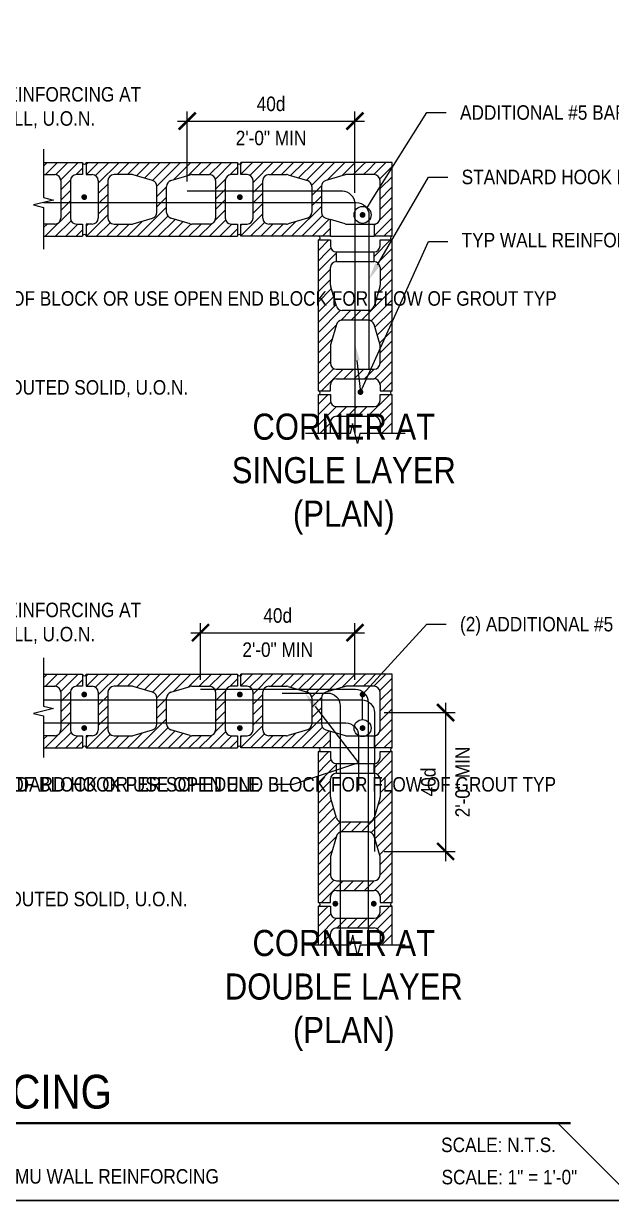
# Model space of a CAD drawing. Header units: inches. Extents: x -16404 to 14624, y -1591 to 16152.
# Drawn here: x -15379.6 to -15334.1, y 2880 to 2971.3 of the extents above; entities that cross this region are included whole.
import ezdxf
from ezdxf import colors
from ezdxf.entities.mleader import LeaderData, LeaderLine
from ezdxf.enums import TextEntityAlignment as Align
from ezdxf.math import Vec2, Vec3

# ---------------------------------------------------------------- set-up
doc = ezdxf.new("R2010")
doc.units = ezdxf.units.IN
doc.header["$LTSCALE"] = 24
doc.header["$MEASUREMENT"] = 0
doc.linetypes.add('DASHED2', pattern=[0.375, 0.25, -0.125])
doc.layers.get('0').update_dxf_attribs({"linetype": 'CONTINUOUS'})
doc.layers.get('DefPoints').update_dxf_attribs({"color": 251, "linetype": 'CONTINUOUS'})
doc.layers.add('DESIGNER COMMENTS', color=221, linetype='CONTINUOUS', plot=False)
doc.layers.add('S-ANNO-GRID-NONPLOT', color=251, linetype='CONTINUOUS', plot=False)
for name, color, linetype in [('S-ANNO-DIMS', 2, 'CONTINUOUS'), ('S-ANNO-NOTE', 4, 'CONTINUOUS'), ('S-BREAK', 2, 'CONTINUOUS'), ('S-CONC', 4, 'CONTINUOUS'), ('S-REBAR', 7, 'CONTINUOUS'), ('S-TYP DETAIL BLOCKS', 1, 'CONTINUOUS')]:
    doc.layers.add(name, color=color, linetype=linetype)
doc.styles.add('Arial', font='arial.ttf', dxfattribs={"width": 0.85})
doc.dimstyles.new('DIM-12_Se', dxfattribs={"dimscale": 12, "dimtxt": 0.09375, "dimasz": 0.109375, "dimexe": 0.0625, "dimexo": 0.0625, "dimgap": 0.0625, "dimtad": 1, "dimdec": 4, "dimzin": 11, "dimdsep": 46, "dimlunit": 4, "dimtxsty": 'Arial', "dimblk": 'ARCHTICK', "dimcen": 0.125, "dimdle": 0.0625, "dimclrd": 256, "dimclre": 256, "dimclrt": 4, "dimadec": 0, "dimazin": 0, "dimtfac": 0.75, "dimtdec": 4, "dimtmove": 0, "dimatfit": 3, "dimfxl": 1, "dimfrac": 1, "dimtolj": 1, "dimtzin": 0, "dimarcsym": 0})

# ---------------------------------------------------------------- blocks, each defined once
blk = doc.blocks.new('*U336')
at = {"const_width": 0.1875}
for points in [[(-4.5, 0, -1), (4.5, 0, 3.7320508)], [(-4.5, 0, 1), (4.5, 0, -3.7320508)]]:
    blk.add_lwpolyline(points, format="xyb", dxfattribs=at)
blk.add_lwpolyline([(4.5, 0), (82.1875, 0)], dxfattribs=at)
blk.add_circle((0, 0), 4.5)
at = {"style": 'Arial', "width": 0.85}
for tag, p in [('DWG_TITLE_1', (7.5, 6.1875)), ('DWG_TITLE_2', (7.5, 2.4375))]:
    blk.add_attdef(tag, text='', height=2.625, dxfattribs=at).set_placement(p, align=Align.MIDDLE_LEFT)
blk.add_attdef('#', text='', height=3, dxfattribs=at).set_placement((0, 0), align=Align.MIDDLE_CENTER)
blk.add_attdef('SCALE', text='', height=1.125, dxfattribs=at).set_placement((81.0625, -1.125), align=Align.TOP_RIGHT)
blk = doc.blocks.new('Se_24x36_DETAILS_GRID')
at = {"linetype": 'DASHED2', "ltscale": 0.5}
blk.add_line((7.7674, 0), (7.2674, 0.5), dxfattribs=at)
blk.add_line((0, 0), (7.7674, 0))
blk = doc.blocks.new('RBARX-S')
at = {"const_width": 0.5}
blk.add_lwpolyline([(-0.25, 0, 1), (0.25, 0, 1)], format="xyb", close=True, dxfattribs=at)
blk = doc.blocks.new('*X214')
at = {"color": 0}
for p, q in [((154.94, 139.03), (155.32, 139.41)), ((155.13, 138.16), (156.38, 139.41)), ((156.18, 138.15), (157.44, 139.41)), ((156.71, 137.62), (158.5, 139.41)), ((158.31, 138.16), (158.97, 138.82)), ((159.35, 139.19), (159.56, 139.41)), ((159.37, 138.16), (160.62, 139.41)), ((160.32, 138.05), (161.68, 139.41)), ((160.6, 137.26), (162.74, 139.41)), ((162.55, 138.16), (163.8, 139.41)), ((163.61, 138.16), (164.86, 139.41)), ((164.55, 138.03), (165.92, 139.41)), ((165.37, 137.79), (166.99, 139.41)), ((166.19, 137.55), (168.05, 139.41)), ((166.66, 136.96), (169.11, 139.41)), ((168.38, 137.62), (170.17, 139.41)), ((169.89, 138.07), (171.23, 139.41)), ((171.04, 138.16), (172.29, 139.41)), ((172.1, 138.16), (173.35, 139.41)), ((172.7, 137.7), (174.41, 139.41)), ((174.2, 138.14), (174.97, 138.91)), ((156.72, 136.57), (157.72, 137.57)), ((172.72, 136.66), (173.74, 137.68)), ((156.72, 135.51), (157.72, 136.51)), ((160.6, 136.2), (161.6, 137.2)), ((166.66, 135.9), (167.66, 136.9)), ((172.72, 135.6), (173.72, 136.6)), ((156.72, 134.45), (157.72, 135.45)), ((160.6, 135.14), (161.6, 136.14)), ((166.66, 134.84), (167.66, 135.84)), ((172.72, 134.54), (173.72, 135.54)), ((155.12, 131.78), (157.72, 134.39)), ((159.36, 131.78), (161.6, 134.02)), ((160.6, 134.08), (161.6, 135.08)), ((164.66, 131.78), (167.66, 134.78)), ((172.68, 133.44), (173.72, 134.48)), ((154.94, 132.67), (155.31, 133.03)), ((156.18, 131.78), (157.78, 133.39)), ((157.24, 131.78), (158.49, 133.03)), ((159.35, 132.83), (159.55, 133.03)), ((160.42, 131.78), (161.82, 133.18)), ((161.48, 131.78), (162.73, 133.03)), ((162.54, 131.78), (163.79, 133.03)), ((163.6, 131.78), (165.16, 133.34)), ((165.72, 131.78), (167.8, 133.86)), ((166.79, 131.78), (168.53, 133.53)), ((167.85, 131.78), (169.35, 133.28)), ((168.91, 131.78), (170.17, 133.04)), ((169.97, 131.78), (171.22, 133.03)), ((171.03, 131.78), (172.32, 133.07)), ((172.09, 131.78), (173.76, 133.45)), ((173.15, 131.78), (174.4, 133.03)), ((158.3, 131.78), (158.97, 132.45)), ((174.21, 131.78), (174.97, 132.54))]:
    blk.add_line(p, q, dxfattribs=at)
blk = doc.blocks.new('*X215')
at = {"color": 0}
for p, q in [((175.35, 138.22), (176.53, 139.41)), ((175.35, 139.28), (175.47, 139.41)), ((176.27, 138.08), (177.59, 139.41)), ((176.6, 137.35), (178.65, 139.41)), ((178.46, 138.16), (179.71, 139.41)), ((179.52, 138.16), (180.77, 139.41)), ((180.48, 138.05), (181.83, 139.41)), ((181.3, 137.81), (182.9, 139.41)), ((182.12, 137.57), (183.96, 139.41)), ((182.65, 137.04), (185.02, 139.41)), ((184.25, 137.58), (186.08, 139.41)), ((185.76, 138.03), (187.14, 139.41)), ((186.95, 138.16), (187.92, 139.13)), ((187.92, 139.13), (188.2, 139.41)), ((188.51, 138.66), (189.26, 139.41)), ((189.07, 138.16), (190.32, 139.41)), ((189.69, 137.72), (190.97, 139)), ((188.01, 138.16), (188.51, 138.66)), ((189.78, 136.75), (190.97, 137.94)), ((176.6, 136.29), (177.6, 137.29)), ((182.66, 135.99), (183.66, 136.99)), ((189.72, 136.69), (189.78, 136.75)), ((189.72, 135.63), (190.84, 136.75)), ((190.84, 136.75), (190.97, 136.88)), ((176.6, 135.23), (177.6, 136.23)), ((176.6, 134.17), (177.6, 135.17)), ((182.66, 134.93), (183.66, 135.93)), ((189.72, 134.57), (190.97, 135.82)), ((175.35, 131.86), (177.6, 134.11)), ((180.96, 132.17), (183.66, 134.87)), ((181.63, 131.78), (183.76, 133.91)), ((189.69, 133.48), (190.97, 134.76)), ((175.35, 132.92), (175.46, 133.03)), ((176.33, 131.78), (177.77, 133.22)), ((177.39, 131.78), (178.64, 133.03)), ((178.45, 131.78), (179.7, 133.03)), ((179.51, 131.78), (180.96, 133.23)), ((180.96, 133.23), (181.03, 133.3)), ((182.7, 131.78), (184.46, 133.55)), ((189.1, 131.82), (190.97, 133.7)), ((189.1, 132.88), (189.27, 133.06)), ((180.57, 131.78), (180.96, 132.17)), ((183.76, 131.78), (184.6, 132.62)), ((190.12, 131.78), (190.97, 132.63))]:
    blk.add_line(p, q, dxfattribs=at)
blk = doc.blocks.new('*X216')
at = {"color": 0}
for p, q in [((183.35, 130.31), (184.44, 131.41)), ((183.35, 131.37), (183.38, 131.41)), ((184.2, 130.1), (184.64, 130.55)), ((189.1, 129.7), (190.81, 131.41)), ((189.48, 129.02), (190.97, 130.51)), ((189.72, 131.38), (189.74, 131.41)), ((183.35, 129.25), (184.2, 130.1)), ((183.35, 128.19), (185.22, 130.07)), ((189.72, 128.2), (190.97, 129.45)), ((183.35, 127.13), (184.6, 128.38)), ((189.72, 127.14), (190.97, 128.39)), ((183.35, 126.07), (184.6, 127.32)), ((189.49, 125.85), (190.97, 127.33)), ((183.35, 125.01), (184.68, 126.34)), ((183.35, 123.95), (184.92, 125.53)), ((187.8, 123.1), (190.97, 126.27)), ((183.35, 122.89), (185.17, 124.71)), ((188.79, 123.03), (190.97, 125.21)), ((183.35, 121.83), (185.64, 124.12)), ((185.65, 123.08), (186.67, 124.1)), ((186.74, 123.1), (187.74, 124.1)), ((189.19, 122.37), (190.97, 124.15)), ((189.43, 121.55), (190.97, 123.09)), ((183.35, 120.77), (185.21, 122.63)), ((190.02, 121.07), (190.97, 122.03)), ((183.35, 119.71), (184.76, 121.12)), ((189.67, 120.73), (190.02, 121.07)), ((189.72, 119.72), (190.97, 120.97)), ((183.35, 118.65), (184.6, 119.9)), ((189.72, 118.66), (190.97, 119.91)), ((183.35, 117.59), (184.6, 118.84)), ((183.35, 116.52), (184.93, 118.11)), ((189.16, 117.03), (190.97, 118.85)), ((183.67, 115.78), (185.92, 118.03)), ((185.98, 117.03), (186.98, 118.03)), ((187.04, 117.03), (188.04, 118.03)), ((188.1, 117.03), (189.1, 118.03)), ((189.71, 116.52), (190.97, 117.79)), ((190.03, 115.78), (190.97, 116.73)), ((183.35, 114.4), (184.35, 115.41)), ((183.35, 113.34), (184.62, 114.62)), ((188.47, 113.16), (190.72, 115.41)), ((189.43, 113.06), (190.97, 114.6)), ((183.35, 112.28), (185.22, 114.16)), ((185.28, 113.16), (186.28, 114.16)), ((186.34, 113.16), (187.34, 114.16)), ((187.4, 113.16), (188.4, 114.16)), ((189.72, 112.29), (190.97, 113.54)), ((183.5, 111.38), (184.6, 112.47)), ((189.87, 111.38), (190.97, 112.48)), ((184.56, 111.38), (184.6, 111.41)), ((190.93, 111.38), (190.97, 111.42))]:
    blk.add_line(p, q, dxfattribs=at)
blk = doc.blocks.new('_ARCHTICK')
at = {"color": 0, "linetype": 'ByBlock', "const_width": 0.15}
blk.add_lwpolyline([(-0.5, -0.5), (0.5, 0.5)], dxfattribs=at)
blk = doc.blocks.new('*D2452')
at = {"layer": 'DefPoints', "color": 0, "transparency": 16777216}
for p in [(65.476, 77.738), (52.47, 72.287), (65.476, 71.418)]:
    blk.add_point(p, dxfattribs=at)
at = {"layer": 'S-ANNO-DIMS', "lineweight": -2, "transparency": 16777216}
for p, q in [((51.72, 77.738), (66.226, 77.738)), ((52.47, 73.037), (52.47, 78.488)), ((65.476, 72.168), (65.476, 78.488))]:
    blk.add_line(p, q, dxfattribs=at)
at = {"layer": 'S-ANNO-DIMS', "lineweight": -2, "transparency": 16777216, "xscale": 1.3125, "yscale": 1.3125, "zscale": 1.3125, "rotation": 180}
blk.add_blockref('_ARCHTICK', (52.47, 77.738), dxfattribs=at)
at = {"layer": 'S-ANNO-DIMS', "lineweight": -2, "transparency": 16777216, "xscale": 1.3125, "yscale": 1.3125, "zscale": 1.3125}
blk.add_blockref('_ARCHTICK', (65.476, 77.738), dxfattribs=at)
at = {"layer": 'S-ANNO-DIMS', "color": 4, "transparency": 16777216, "char_height": 1.125, "attachment_point": 5, "style": 'Arial'}
for s, insert in [('\\A1;40d', (58.973, 79.063)), ('\\A1;2\'-0" MIN', (58.973, 76.414))]:
    blk.add_mtext(s, dxfattribs=dict(at, insert=insert))
blk = doc.blocks.new('*D2453')
at = {"layer": 'DefPoints', "color": 0, "transparency": 16777216}
for p in [(65.476, 38.047), (53.501, 33.626), (65.476, 33.626)]:
    blk.add_point(p, dxfattribs=at)
at = {"layer": 'S-ANNO-DIMS', "lineweight": -2, "transparency": 16777216}
for p, q in [((53.501, 34.376), (53.501, 38.797)), ((65.476, 34.376), (65.476, 38.797)), ((52.751, 38.047), (66.226, 38.047))]:
    blk.add_line(p, q, dxfattribs=at)
at = {"layer": 'S-ANNO-DIMS', "lineweight": -2, "transparency": 16777216, "xscale": 1.3125, "yscale": 1.3125, "zscale": 1.3125, "rotation": 180}
blk.add_blockref('_ARCHTICK', (53.501, 38.047), dxfattribs=at)
at = {"layer": 'S-ANNO-DIMS', "lineweight": -2, "transparency": 16777216, "xscale": 1.3125, "yscale": 1.3125, "zscale": 1.3125}
blk.add_blockref('_ARCHTICK', (65.476, 38.047), dxfattribs=at)
at = {"layer": 'S-ANNO-DIMS', "color": 4, "transparency": 16777216, "char_height": 1.125, "attachment_point": 5, "style": 'Arial'}
for s, insert in [('\\A1;40d', (59.488, 39.371)), ('\\A1;2\'-0" MIN', (59.488, 36.722))]:
    blk.add_mtext(s, dxfattribs=dict(at, insert=insert))
blk = doc.blocks.new('*D2454')
at = {"layer": 'DefPoints', "color": 0, "transparency": 16777216}
for p in [(66.982, 31.85), (66.982, 21.079), (72.501, 21.079)]:
    blk.add_point(p, dxfattribs=at)
at = {"layer": 'S-ANNO-DIMS', "lineweight": -2, "transparency": 16777216}
for p, q in [((72.501, 32.6), (72.501, 20.329)), ((67.732, 31.85), (73.251, 31.85)), ((67.732, 21.079), (73.251, 21.079))]:
    blk.add_line(p, q, dxfattribs=at)
at = {"layer": 'S-ANNO-DIMS', "lineweight": -2, "transparency": 16777216, "xscale": 1.3125, "yscale": 1.3125, "zscale": 1.3125}
for p, rotation in [((72.501, 31.85), 90), ((72.501, 21.079), 270)]:
    blk.add_blockref('_ARCHTICK', p, dxfattribs=dict(at, rotation=rotation))
at = {"layer": 'S-ANNO-DIMS', "color": 4, "transparency": 16777216, "char_height": 1.125, "attachment_point": 5, "rotation": 90, "style": 'Arial'}
for s, insert in [('\\A1;2\'-0" MIN', (73.825, 26.464)), ('\\A1;40d', (71.176, 26.464))]:
    blk.add_mtext(s, dxfattribs=dict(at, insert=insert))
blk = doc.blocks.new('_DotBlank')
at = {"color": 0, "lineweight": -2}
blk.add_line((-0.5, 0), (-1, 0), dxfattribs=at)
blk.add_circle((0, 0), 0.5, dxfattribs=at)
blk = doc.blocks.new('Se_OPENING IN CMU WALL')
at = {"layer": 'S-ANNO-NOTE'}
ml = blk.add_multileader_mtext('Standard', dxfattribs=at)
ml.set_content('HOOK BOTTOM OF VERTICAL BAR, TYP', color=4, style='Arial')
ml.set_leader_properties(color=2)
ml.build(insert=Vec2(0, 0))
ml.multileader.update_dxf_attribs({"dogleg_length": 0.36, "arrow_head_size": 1.3125, "scale": 12})
ctx = ml.context
ctx.base_point, ctx.scale, ctx.char_height, ctx.arrow_head_size, ctx.landing_gap_size, ctx.plane_origin = Vec3(-5.07528, 71.81651), 12, 1.125, 1.3125, 1.08, Vec3(51.84912, 370.15133)
ctx.text_align_type = 2
notes = []
notes.append((ctx, [(0, (1, 1, 0), (10.66178, 71.81651), (-1, 0), 1.5, [(0, [(31.87552, 82.39463)], 0, [])])]))
ctx.mtext.insert, ctx.mtext.width, ctx.mtext.alignment, ctx.mtext.flow_direction = Vec3(8.08178, 72.37901), 12.1952839, 3, 5
ml = blk.add_multileader_mtext('Standard', dxfattribs=at)
ml.set_content('WINDOW SILL WHERE OCCURS', color=4, style='Arial')
ml.set_leader_properties(color=2)
ml.build(insert=Vec2(0, 0))
ml.multileader.update_dxf_attribs({"dogleg_length": 0.36, "arrow_head_size": 1.3125, "scale": 12})
ctx = ml.context
ctx.base_point, ctx.scale, ctx.char_height, ctx.arrow_head_size, ctx.landing_gap_size, ctx.plane_origin = Vec3(-4.04467, 57.61216), 12, 1.125, 1.3125, 1.08, Vec3(51.84912, 355.94698)
ctx.text_align_type = 2
notes.append((ctx, [(0, (1, 1, 0), (10.66178, 57.61216), (-1, 0), 1.5, [(0, [(31.87276, 45.13437)], 0, [])])]))
ctx.mtext.insert, ctx.mtext.width, ctx.mtext.alignment, ctx.mtext.flow_direction = Vec3(8.08178, 58.18425), 13.9440574, 3, 5
ml = blk.add_multileader_mtext('Standard', dxfattribs=at)
ml.set_content('TYP  REINFORCING BELOW WINDOWS', color=4, style='Arial')
ml.set_leader_properties(color=2)
ml.build(insert=Vec2(0, 0))
ml.multileader.update_dxf_attribs({"dogleg_length": 0.36, "arrow_head_size": 1.3125, "scale": 12})
ctx = ml.context
ctx.base_point, ctx.scale, ctx.char_height, ctx.arrow_head_size, ctx.landing_gap_size, ctx.plane_origin = Vec3(-5.57493, 20.08928), 12, 1.125, 1.3125, 1.08, Vec3(51.84912, 318.42411)
ctx.text_align_type = 2
notes.append((ctx, [(0, (1, 1, 0), (10.66178, 20.08928), (-1, 0), 1.5, [(0, [(34.67798, 29.33339)], 0, [])])]))
ctx.mtext.insert, ctx.mtext.width, ctx.mtext.alignment, ctx.mtext.flow_direction = Vec3(8.08178, 20.66138), 12.9904195, 3, 5
for ctx, leaders in notes:
    for number, flags, end, landing, length, lines in leaders:
        leader = LeaderData()
        leader.index, (leader.has_last_leader_line, leader.has_dogleg_vector, leader.attachment_direction) = number, flags
        leader.last_leader_point, leader.dogleg_vector, leader.dogleg_length = Vec3(end), Vec3(landing), length
        for number, points, colour, breaks in lines:
            line = LeaderLine()
            line.index, line.vertices, line.color, line.breaks = number, Vec3.list(points), colors.encode_raw_color(colour), breaks
            leader.lines.append(line)
        ctx.leaders.append(leader)
blk = doc.blocks.new('Se_CMU WALL REINFORCING')
at = {"layer": 'S-BREAK'}
for points in [[(41.3376, 75.54633), (41.3376, 71.79666), (42.11595, 71.60738), (40.55925, 71.2288), (41.3376, 71.03952), (41.3376, 67.80215)], [(69.36023, 53.49827), (65.86108, 53.49827), (65.67179, 52.71992), (65.29322, 54.27662), (65.10393, 53.49827), (61.64148, 53.49827)], [(41.3376, 36.09847), (41.3376, 32.3488), (42.11595, 32.15951), (40.55925, 31.78094), (41.3376, 31.59165), (41.3376, 28.35429)], [(69.36839, 13.80697), (65.86924, 13.80697), (65.67996, 13.02862), (65.30138, 14.58532), (65.1121, 13.80697), (61.64964, 13.80697)]]:
    blk.add_lwpolyline(points, dxfattribs=at)
at = {"layer": 'S-CONC'}
for p, q in [((41.3376, 74.5209), (44.36023, 74.5209)), ((44.36023, 74.5209), (44.36023, 73.5834)), ((44.64148, 74.5209), (56.36023, 74.5209)), ((44.64148, 74.5209), (44.64148, 73.5834)), ((56.36023, 74.5209), (56.36023, 73.5834)), ((68.36023, 74.5209), (56.64148, 74.5209)), ((56.64148, 73.5834), (56.64148, 74.5209)), ((68.36023, 68.80215), (68.36023, 74.5209)), ((41.3376, 73.5834), (42.20398, 73.5834)), ((42.67273, 73.11465), (42.67273, 70.2084)), ((43.42273, 73.11465), (43.42273, 70.2084)), ((44.36023, 73.5834), (43.89148, 73.5834)), ((44.64148, 73.5834), (45.11023, 73.5834)), ((45.57898, 73.11465), (45.57898, 70.2084)), ((46.32898, 73.11465), (46.32898, 70.2084)), ((48.15943, 73.5834), (46.79773, 73.5834)), ((49.79027, 73.12033), (48.2926, 73.56409)), ((51.21144, 73.12033), (52.70911, 73.56409)), ((52.84227, 73.5834), (54.20398, 73.5834)), ((54.67273, 73.11465), (54.67273, 70.2084)), ((55.42273, 73.11465), (55.42273, 70.2084)), ((56.36023, 73.5834), (55.89148, 73.5834)), ((57.11023, 73.5834), (56.64148, 73.5834)), ((57.57898, 70.2084), (57.57898, 73.11465)), ((58.32898, 70.2084), (58.32898, 73.11465)), ((58.79773, 73.5834), (60.15943, 73.5834)), ((60.2926, 73.56409), (61.79027, 73.12033)), ((64.70911, 73.56409), (63.21144, 73.12033)), ((66.95313, 73.5834), (64.84227, 73.5834)), ((67.42188, 70.2084), (67.42188, 73.11465)), ((50.12585, 70.65215), (50.12585, 72.67089)), ((50.87585, 70.65215), (50.87585, 72.67089)), ((62.12585, 72.67089), (62.12585, 70.65215)), ((62.87585, 72.67089), (62.87585, 70.65215)), ((42.20398, 69.73965), (41.3376, 69.73965)), ((43.89148, 69.73965), (44.36023, 69.73965)), ((44.36023, 69.73965), (44.36023, 68.80215)), ((45.11023, 69.73965), (44.64148, 69.73965)), ((44.64148, 69.73965), (44.64148, 68.80215)), ((46.79773, 69.73965), (48.15943, 69.73965)), ((48.2926, 69.75896), (49.79027, 70.20272)), ((52.70911, 69.75896), (51.21144, 70.20272)), ((54.20398, 69.73965), (52.84227, 69.73965)), ((55.89148, 69.73965), (56.36023, 69.73965)), ((56.36023, 69.73965), (56.36023, 68.80215)), ((56.64148, 68.80215), (56.64148, 69.73965)), ((56.64148, 69.73965), (57.11023, 69.73965)), ((60.15943, 69.73965), (58.79773, 69.73965)), ((61.79027, 70.20272), (60.2926, 69.75896)), ((63.21144, 70.20272), (63.57898, 70.09382)), ((41.3376, 68.80215), (44.36023, 68.80215)), ((44.64148, 68.80215), (56.36023, 68.80215)), ((63.57898, 68.80215), (56.64148, 68.80215)), ((62.64148, 56.80215), (62.64148, 68.5209)), ((62.64148, 68.5209), (63.57898, 68.5209)), ((63.57898, 68.5209), (63.57898, 68.05215)), ((68.36023, 68.80215), (66.95313, 68.80215)), ((67.42273, 68.05215), (67.42273, 68.5209)), ((67.42273, 68.5209), (68.36023, 68.5209)), ((68.36023, 56.80215), (68.36023, 68.5209)), ((63.57898, 65.00295), (63.57898, 66.36465)), ((67.42273, 66.36465), (67.42273, 65.00295)), ((64.04204, 63.37211), (63.59829, 64.86978)), ((67.40341, 64.86978), (66.95966, 63.37211)), ((66.51022, 63.03652), (64.49148, 63.03652)), ((66.51022, 62.28652), (64.49148, 62.28652)), ((64.04204, 61.95094), (63.59829, 60.45327)), ((67.40341, 60.45327), (66.95966, 61.95094)), ((63.57898, 60.3201), (63.57898, 58.9584)), ((67.42273, 58.9584), (67.42273, 60.3201)), ((64.04773, 58.48965), (66.95398, 58.48965)), ((64.04773, 57.73965), (66.95398, 57.73965)), ((62.64148, 56.80215), (63.57898, 56.80215)), ((63.57898, 56.80215), (63.57898, 57.2709)), ((67.42273, 57.2709), (67.42273, 56.80215)), ((67.42273, 56.80215), (68.36023, 56.80215)), ((62.64148, 53.49827), (62.64148, 56.5209)), ((62.64148, 56.5209), (63.57898, 56.5209)), ((63.57898, 56.5209), (63.57898, 56.05215)), ((67.42273, 56.05215), (67.42273, 56.5209)), ((67.42273, 56.5209), (68.36023, 56.5209)), ((68.36023, 53.49827), (68.36023, 56.5209)), ((64.04773, 55.5834), (66.95398, 55.5834)), ((64.04773, 54.8334), (66.95398, 54.8334)), ((63.57898, 53.49827), (63.57898, 54.36465)), ((67.42273, 54.36465), (67.42273, 53.49827)), ((41.3376, 34.8296), (44.36023, 34.8296)), ((44.36023, 34.8296), (44.36023, 33.8921)), ((44.64148, 34.8296), (44.64148, 33.8921)), ((44.64148, 34.8296), (56.36023, 34.8296)), ((56.36023, 34.8296), (56.36023, 33.8921)), ((56.64148, 33.8921), (56.64148, 34.8296)), ((68.36023, 34.8296), (56.64148, 34.8296)), ((68.36023, 29.11085), (68.36023, 34.8296)), ((41.3376, 33.8921), (42.20398, 33.8921)), ((44.36023, 33.8921), (43.89148, 33.8921)), ((44.64148, 33.8921), (45.11023, 33.8921)), ((48.15943, 33.8921), (46.79773, 33.8921)), ((49.79027, 33.42903), (48.2926, 33.87279)), ((51.21144, 33.42903), (52.70911, 33.87279)), ((52.84227, 33.8921), (54.20398, 33.8921)), ((56.36023, 33.8921), (55.89148, 33.8921)), ((57.11023, 33.8921), (56.64148, 33.8921)), ((58.79773, 33.8921), (60.15943, 33.8921)), ((60.2926, 33.87279), (61.79027, 33.42903)), ((64.70911, 33.87279), (63.21144, 33.42903)), ((66.95313, 33.8921), (64.84227, 33.8921)), ((42.67273, 33.42335), (42.67273, 30.5171)), ((43.42273, 33.42335), (43.42273, 30.5171)), ((45.57898, 33.42335), (45.57898, 30.5171)), ((46.32898, 33.42335), (46.32898, 30.5171)), ((50.12585, 30.96085), (50.12585, 32.9796)), ((50.87585, 30.96085), (50.87585, 32.9796)), ((54.67273, 33.42335), (54.67273, 30.5171)), ((55.42273, 33.42335), (55.42273, 30.5171)), ((57.57898, 30.5171), (57.57898, 33.42335)), ((58.32898, 30.5171), (58.32898, 33.42335)), ((62.12585, 32.9796), (62.12585, 30.96085)), ((62.87585, 32.9796), (62.87585, 30.96085)), ((67.42188, 30.5171), (67.42188, 33.42335)), ((48.2926, 30.06766), (49.79027, 30.51142)), ((52.70911, 30.06766), (51.21144, 30.51142)), ((61.79027, 30.51142), (60.2926, 30.06766)), ((42.20398, 30.04835), (41.3376, 30.04835)), ((43.89148, 30.04835), (44.36023, 30.04835)), ((44.36023, 30.04835), (44.36023, 29.11085)), ((44.64148, 30.04835), (44.64148, 29.11085)), ((45.11023, 30.04835), (44.64148, 30.04835)), ((46.79773, 30.04835), (48.15943, 30.04835)), ((54.20398, 30.04835), (52.84227, 30.04835)), ((55.89148, 30.04835), (56.36023, 30.04835)), ((56.36023, 30.04835), (56.36023, 29.11085)), ((56.64148, 30.04835), (57.11023, 30.04835)), ((56.64148, 29.11085), (56.64148, 30.04835)), ((60.15943, 30.04835), (58.79773, 30.04835)), ((41.3376, 29.11085), (44.36023, 29.11085)), ((44.64148, 29.11085), (56.36023, 29.11085)), ((68.36023, 29.11085), (56.64148, 29.11085)), ((62.64148, 28.8296), (63.57898, 28.8296)), ((62.64148, 17.11085), (62.64148, 28.8296)), ((67.42273, 28.8296), (68.36023, 28.8296)), ((67.42273, 28.36085), (67.42273, 28.8296)), ((68.36023, 17.11085), (68.36023, 28.8296)), ((63.57898, 25.31165), (63.57898, 26.67335)), ((67.42273, 26.67335), (67.42273, 25.31165)), ((64.04204, 23.68081), (63.59829, 25.17848)), ((67.40341, 25.17848), (66.95966, 23.68081)), ((66.51022, 23.34523), (64.49148, 23.34523)), ((64.04204, 22.25964), (63.59829, 20.76197)), ((66.51022, 22.59523), (64.49148, 22.59523)), ((67.40341, 20.76197), (66.95966, 22.25964)), ((63.57898, 20.6288), (63.57898, 19.2671)), ((67.42273, 19.2671), (67.42273, 20.6288)), ((64.04773, 18.79835), (66.95398, 18.79835)), ((63.57898, 17.11085), (63.57898, 17.5796)), ((64.04773, 18.04835), (66.95398, 18.04835)), ((67.42273, 17.5796), (67.42273, 17.11085)), ((62.64148, 17.11085), (63.57898, 17.11085)), ((62.64148, 16.8296), (63.57898, 16.8296)), ((62.64148, 13.80697), (62.64148, 16.8296)), ((63.57898, 16.8296), (63.57898, 16.36085)), ((67.42273, 17.11085), (68.36023, 17.11085)), ((67.42273, 16.8296), (68.36023, 16.8296)), ((67.42273, 16.36085), (67.42273, 16.8296)), ((68.36023, 13.80697), (68.36023, 16.8296)), ((64.04773, 15.8921), (66.95398, 15.8921)), ((63.57898, 13.80697), (63.57898, 14.67335)), ((64.04773, 15.1421), (66.95398, 15.1421)), ((67.42273, 14.67335), (67.42273, 13.80697))]:
    blk.add_line(p, q, dxfattribs=at)
at = {"layer": 'S-CONC', "color": 1}
for p, q in [((63.57898, 68.80215), (63.57898, 70.09382)), ((64.70911, 69.75896), (63.57898, 70.09382)), ((64.84227, 69.73965), (66.95313, 69.73965)), ((66.95313, 69.73965), (66.95313, 68.80215)), ((63.57898, 68.80215), (66.95313, 68.80215)), ((64.04773, 66.8334), (64.04773, 67.5834)), ((64.04773, 67.5834), (66.95398, 67.5834)), ((66.95398, 66.8334), (66.95398, 67.5834)), ((64.04773, 66.8334), (66.95398, 66.8334)), ((63.21144, 30.51142), (64.70911, 30.06766)), ((63.57898, 29.11085), (63.57898, 30.40252)), ((64.84227, 30.04835), (66.95313, 30.04835)), ((66.95313, 30.04835), (66.95313, 29.11085)), ((63.57898, 28.8296), (63.57898, 28.36085)), ((64.04773, 27.8921), (66.95398, 27.8921)), ((64.04773, 27.1421), (64.04773, 27.8921)), ((66.95398, 27.1421), (66.95398, 27.8921)), ((64.04773, 27.1421), (66.95398, 27.1421))]:
    blk.add_line(p, q, dxfattribs=at)
at = {"layer": 'S-CONC'}
for centre, radius, start, end in [((44.50085, 74.5209), 0.14062, 180, 0), ((56.50085, 74.5209), 0.14062, 180, 0), ((42.20398, 73.11465), 0.46875, 0, 90), ((43.89148, 73.11465), 0.46875, 90, 180), ((45.11023, 73.11465), 0.46875, 0, 90), ((46.79773, 73.11465), 0.46875, 90, 180), ((48.15943, 73.11465), 0.46875, 73.4956386, 90), ((49.6571, 72.67089), 0.46875, 0, 73.4956386), ((51.3446, 72.67089), 0.46875, 106.5043614, 180), ((52.84227, 73.11465), 0.46875, 90, 106.5043614), ((54.20398, 73.11465), 0.46875, 0, 90), ((55.89148, 73.11465), 0.46875, 90, 180), ((57.11023, 73.11465), 0.46875, 0, 90), ((58.79773, 73.11465), 0.46875, 90, 180), ((60.15943, 73.11465), 0.46875, 73.4956386, 90), ((61.6571, 72.67089), 0.46875, 0, 73.4956386), ((63.3446, 72.67089), 0.46875, 106.5043614, 180), ((64.84227, 73.11465), 0.46875, 90, 106.5043614), ((66.95313, 73.11465), 0.46875, 0, 90), ((49.6571, 70.65215), 0.46875, 286.5043614, 0), ((51.3446, 70.65215), 0.46875, 180, 253.4956386), ((61.6571, 70.65215), 0.46875, 286.5043614, 0), ((63.3446, 70.65215), 0.46875, 180, 253.4956386), ((42.20398, 70.2084), 0.46875, 270, 0), ((43.89148, 70.2084), 0.46875, 180, 270), ((45.11023, 70.2084), 0.46875, 270, 0), ((46.79773, 70.2084), 0.46875, 180, 270), ((48.15943, 70.2084), 0.46875, 270, 286.5043614), ((52.84227, 70.2084), 0.46875, 253.4956386, 270), ((54.20398, 70.2084), 0.46875, 270, 0), ((55.89148, 70.2084), 0.46875, 180, 270), ((57.11023, 70.2084), 0.46875, 270, 0), ((58.79773, 70.2084), 0.46875, 180, 270), ((60.15943, 70.2084), 0.46875, 270, 286.5043614), ((66.95313, 70.2084), 0.46875, 270, 0), ((44.50085, 68.80215), 0.14062, 0, 180), ((56.50085, 68.80215), 0.14062, 0, 180), ((62.64148, 68.66152), 0.14062, 270, 90), ((68.36023, 68.66152), 0.14062, 90, 270), ((64.04773, 68.05215), 0.46875, 180, 270), ((66.95398, 68.05215), 0.46875, 270, 0), ((64.04773, 66.36465), 0.46875, 90, 180), ((66.95398, 66.36465), 0.46875, 0, 90), ((64.04773, 65.00295), 0.46875, 180, 196.5043614), ((66.95398, 65.00295), 0.46875, 343.4956386, 0), ((64.49148, 63.50527), 0.46875, 196.5043614, 270), ((66.51022, 63.50527), 0.46875, 270, 343.4956386), ((64.49148, 61.81777), 0.46875, 90, 163.4956386), ((66.51022, 61.81777), 0.46875, 16.5043614, 90), ((64.04773, 60.3201), 0.46875, 163.4956386, 180), ((66.95398, 60.3201), 0.46875, 0, 16.5043614), ((64.04773, 58.9584), 0.46875, 180, 270), ((66.95398, 58.9584), 0.46875, 270, 0), ((64.04773, 57.2709), 0.46875, 90, 180), ((66.95398, 57.2709), 0.46875, 0, 90), ((62.64148, 56.66152), 0.14062, 270, 90), ((68.36023, 56.66152), 0.14062, 90, 270), ((64.04773, 56.05215), 0.46875, 180, 270), ((66.95398, 56.05215), 0.46875, 270, 0), ((64.04773, 54.36465), 0.46875, 90, 180), ((66.95398, 54.36465), 0.46875, 0, 90), ((44.50085, 34.8296), 0.14062, 180, 0), ((56.50085, 34.8296), 0.14062, 180, 0), ((42.20398, 33.42335), 0.46875, 0, 90), ((43.89148, 33.42335), 0.46875, 90, 180), ((45.11023, 33.42335), 0.46875, 0, 90), ((46.79773, 33.42335), 0.46875, 90, 180), ((48.15943, 33.42335), 0.46875, 73.4956386, 90), ((52.84227, 33.42335), 0.46875, 90, 106.5043614), ((54.20398, 33.42335), 0.46875, 0, 90), ((55.89148, 33.42335), 0.46875, 90, 180), ((57.11023, 33.42335), 0.46875, 0, 90), ((58.79773, 33.42335), 0.46875, 90, 180), ((60.15943, 33.42335), 0.46875, 73.4956386, 90), ((64.84227, 33.42335), 0.46875, 90, 106.5043614), ((66.95313, 33.42335), 0.46875, 0, 90), ((49.6571, 32.9796), 0.46875, 0, 73.4956386), ((51.3446, 32.9796), 0.46875, 106.5043614, 180), ((61.6571, 32.9796), 0.46875, 0, 73.4956386), ((63.3446, 32.9796), 0.46875, 106.5043614, 180), ((42.20398, 30.5171), 0.46875, 270, 0), ((43.89148, 30.5171), 0.46875, 180, 270), ((45.11023, 30.5171), 0.46875, 270, 0), ((46.79773, 30.5171), 0.46875, 180, 270), ((49.6571, 30.96085), 0.46875, 286.5043614, 0), ((51.3446, 30.96085), 0.46875, 180, 253.4956386), ((54.20398, 30.5171), 0.46875, 270, 0), ((55.89148, 30.5171), 0.46875, 180, 270), ((57.11023, 30.5171), 0.46875, 270, 0), ((58.79773, 30.5171), 0.46875, 180, 270), ((61.6571, 30.96085), 0.46875, 286.5043614, 0), ((63.3446, 30.96085), 0.46875, 180, 253.4956386), ((66.95313, 30.5171), 0.46875, 270, 0), ((44.50085, 29.11085), 0.14062, 0, 180), ((48.15943, 30.5171), 0.46875, 270, 286.5043614), ((52.84227, 30.5171), 0.46875, 253.4956386, 270), ((56.50085, 29.11085), 0.14062, 0, 180), ((60.15943, 30.5171), 0.46875, 270, 286.5043614), ((62.64148, 28.97023), 0.14062, 270, 90), ((66.95398, 28.36085), 0.46875, 270, 0), ((68.36023, 28.97023), 0.14062, 90, 270), ((64.04773, 26.67335), 0.46875, 90, 180), ((66.95398, 26.67335), 0.46875, 0, 90), ((64.04773, 25.31165), 0.46875, 180, 196.5043614), ((66.95398, 25.31165), 0.46875, 343.4956386, 0), ((64.49148, 23.81398), 0.46875, 196.5043614, 270), ((66.51022, 23.81398), 0.46875, 270, 343.4956386), ((64.49148, 22.12648), 0.46875, 90, 163.4956386), ((66.51022, 22.12648), 0.46875, 16.5043614, 90), ((64.04773, 20.6288), 0.46875, 163.4956386, 180), ((66.95398, 20.6288), 0.46875, 0, 16.5043614), ((64.04773, 19.2671), 0.46875, 180, 270), ((66.95398, 19.2671), 0.46875, 270, 0), ((64.04773, 17.5796), 0.46875, 90, 180), ((66.95398, 17.5796), 0.46875, 0, 90), ((62.64148, 16.97023), 0.14062, 270, 90), ((68.36023, 16.97023), 0.14062, 90, 270), ((64.04773, 16.36085), 0.46875, 180, 270), ((66.95398, 16.36085), 0.46875, 270, 0), ((64.04773, 14.67335), 0.46875, 90, 180), ((66.95398, 14.67335), 0.46875, 0, 90)]:
    blk.add_arc(centre, radius, start, end, dxfattribs=at)
at = {"layer": 'S-CONC', "color": 1}
for centre, start in [((64.84227, 70.2084), 253.4956386), ((64.84227, 30.5171), 253.4956386), ((64.04773, 28.36085), 180)]:
    blk.add_arc(centre, 0.46875, start, 270, dxfattribs=at)
at = {"layer": 'S-REBAR', "linetype": 'Continuous'}
for points in [[(65.48251, 53.53496), (65.48251, 71.30255, 0.41421356), (64.49813, 72.28693), (52.46952, 72.28693)], [(41.3376, 71.41809), (65.57778, 71.41809, -0.41421356), (66.56215, 70.43371), (66.56215, 58.48965)], [(66.51356, 13.80697), (66.51356, 32.64207, 0.41421356), (65.52918, 33.62644), (53.50058, 33.62644)], [(59.84193, 33.36228), (63.34934, 33.36228, -0.41421356), (64.33372, 32.37791), (64.33372, 13.80697)], [(41.3376, 32.83396), (65.99783, 32.83396, -0.41421356), (66.98221, 31.84958), (66.98221, 21.07878)], [(41.3376, 31.05087), (64.75622, 31.05087, -0.41421356), (65.7406, 30.06649), (65.7406, 25.83368)]]:
    blk.add_lwpolyline(points, format="xyb", dxfattribs=at)
at = {"layer": 'S-CONC', "color": 2, "xscale": 0.75, "yscale": 0.75, "zscale": 0.75}
for name, p in [('*X214', (-74.86822, -30.03547)), ('*X215', (-74.86822, -30.03547)), ('*X216', (-74.86822, -30.03547)), ('*X214', (-74.86822, -69.72677)), ('*X215', (-74.86822, -69.72677)), ('*X216', (-74.86822, -69.72677))]:
    blk.add_blockref(name, p, dxfattribs=at)
at = {"layer": 'S-REBAR', "linetype": 'Continuous', "xscale": -0.4500000000000001, "yscale": 0.4500000000000001, "zscale": 0.4500000000000001}
for p in [(44.48888, 71.83553), (56.55361, 71.83553), (66.06843, 70.45297), (65.90049, 56.71193), (44.48888, 33.2514), (56.55361, 33.2514), (66.06843, 33.2514), (44.48888, 30.64714), (56.55361, 30.64714), (66.06843, 30.64714), (63.95653, 17.02063), (66.93154, 17.02063)]:
    blk.add_blockref('RBARX-S', p, dxfattribs=at)
at = {"layer": 'DESIGNER COMMENTS', "char_height": 1.125, "style": 'Arial'}
for s, insert, width, attachment_point in [('\\A1;BLOCK NAME: Se_CMU WALL REINFORCING', (40.60455, -4.29464), 28.5800341, 5), ('\\A1;SCALE: 1{\\H1x;" = 1\'-0"}', (82.7091, -3.625), 19.68745, 3)]:
    blk.add_mtext(s, dxfattribs=dict(at, insert=insert, width=width, attachment_point=attachment_point))
at = {"layer": 'S-ANNO-NOTE', "char_height": 1.125, "width": 23.6640699, "attachment_point": 1, "style": 'Arial'}
for insert in [(25.81781, 82.24931), (25.81781, 42.24931)]:
    blk.add_mtext('{\\LNOTE:}\\PPLACE VERTICAL REINFORCING AT CENTERLINE OF WALL, U.O.N.', dxfattribs=dict(at, insert=insert))
at = {"layer": 'S-ANNO-NOTE', "color": 6, "char_height": 2.025, "attachment_point": 8, "style": 'Arial'}
for s, insert, width in [('CORNER AT SINGLE LAYER (PLAN)', (64.61082, 45.65516), 23.5400863), ('CORNER AT DOUBLE LAYER (PLAN)', (64.61082, 5.59953), 24.6085293)]:
    blk.add_mtext(s, dxfattribs=dict(at, insert=insert, width=width))
at = {"layer": 'S-ANNO-DIMS'}
for base, p1, p2, picture, middle in [((65.4757, 77.73819), (52.46952, 72.28693), (65.4757, 71.41809), '*D2452', (58.97261, 77.73819)), ((65.4757, 38.04689), (53.50058, 33.62644), (65.4757, 33.62644), '*D2453', (59.48814, 38.04689))]:
    dim = blk.add_linear_dim(base=base, p1=p1, p2=p2, text='40d\\X2\'-0" MIN', dimstyle='DIM-12_Se', dxfattribs=at)
    dim.commit()
    dim.dimension.update_dxf_attribs({"geometry": picture, "text_midpoint": middle})
dim = blk.add_linear_dim(base=(72.50073, 21.07878), p1=(66.98221, 31.84958), p2=(66.98221, 21.07878), angle=270, text='40d\\X2\'-0" MIN', dimstyle='DIM-12_Se', dxfattribs=at)
dim.commit()
dim.dimension.update_dxf_attribs({"geometry": '*D2454', "text_midpoint": (72.50073, 26.46418)})
at = {"layer": 'S-ANNO-NOTE'}
ml = blk.add_multileader_mtext('Standard', dxfattribs=at)
ml.set_content('\\A1;ADDITIONAL #5 BAR', color=4, style='Arial')
ml.set_leader_properties(color=2)
ml.set_arrow_properties(name='DOTBLANK')
ml.build(insert=Vec2(0, 0))
ml.multileader.update_dxf_attribs({"dogleg_length": 0.36, "arrow_head_size": 1.3125, "scale": 12})
ctx = ml.context
ctx.base_point, ctx.scale, ctx.char_height, ctx.arrow_head_size, ctx.landing_gap_size, ctx.plane_origin = Vec3(72.54099, 78.38963), 12, 1.125, 1.3125, 1.08, Vec3(27.33421, 376.72445)
notes = []
notes.append((ctx, [(0, (1, 1, 0), (71.04099, 78.38963), (1, 0), 1.5, [(0, [(66.06843, 70.45297)], 0, [])])]))
ctx.mtext.insert, ctx.mtext.width, ctx.mtext.flow_direction = Vec3(73.62099, 78.96173), 7.9802174, 5
ml = blk.add_multileader_mtext('Standard', dxfattribs=at)
ml.set_content('\\A1;STANDARD HOOK PER SCHEDULE', color=4, style='Arial')
ml.set_leader_properties(color=2)
ml.build(insert=Vec2(0, 0))
ml.multileader.update_dxf_attribs({"dogleg_length": 0.36, "arrow_head_size": 1.3125, "scale": 12})
ctx = ml.context
ctx.base_point, ctx.scale, ctx.char_height, ctx.arrow_head_size, ctx.landing_gap_size, ctx.plane_origin = Vec3(72.66605, 73.3912), 12, 1.125, 1.3125, 1.08, Vec3(27.45926, 371.72602)
notes.append((ctx, [(0, (1, 1, 0), (71.16605, 73.3912), (1, 0), 1.5, [(0, [(66.56215, 65.45453)], 0, [])])]))
ctx.mtext.insert, ctx.mtext.width, ctx.mtext.flow_direction = Vec3(73.74605, 73.96329), 11.6617147, 5
ml = blk.add_multileader_mtext('Standard', dxfattribs=at)
ml.set_content('{\\C256;BREAK CELLS OF BLOCK OR USE OPEN END BLOCK FOR FLOW OF GROUT TYP}', color=4, style='Arial')
ml.set_leader_properties(color=2)
ml.build(insert=Vec2(0, 0))
ml.multileader.update_dxf_attribs({"dogleg_length": 0.36, "arrow_head_size": 1.3125, "scale": 12})
ctx = ml.context
ctx.base_point, ctx.scale, ctx.char_height, ctx.arrow_head_size, ctx.landing_gap_size, ctx.plane_origin = Vec3(28.23549, 63.96453), 12, 1.125, 1.3125, 1.08, Vec3(-15.9713, 358.29935)
notes.append((ctx, [(0, (1, 1, 0), (26.73549, 63.96453), (1, 0), 1.5, [(0, [(24.58016, 70.2084)], 0, [])])]))
ctx.mtext.insert, ctx.mtext.width, ctx.mtext.flow_direction = Vec3(29.31549, 64.53662), 17.706441, 5
ml = blk.add_multileader_mtext('Standard', dxfattribs=at)
ml.set_content('\\A1;TYP WALL REINFORCING PER PLAN AND SCHEDULE, TYP', color=4, style='Arial')
ml.set_leader_properties(color=2)
ml.build(insert=Vec2(0, 0))
ml.multileader.update_dxf_attribs({"dogleg_length": 0.36, "arrow_head_size": 1.3125, "scale": 12})
ctx = ml.context
ctx.base_point, ctx.scale, ctx.char_height, ctx.arrow_head_size, ctx.landing_gap_size, ctx.plane_origin = Vec3(72.66605, 68.3912), 12, 1.125, 1.3125, 1.08, Vec3(27.45926, 366.72602)
notes.append((ctx, [(0, (1, 1, 0), (71.16605, 68.3912), (1, 0), 1.5, [(1, [(65.48251, 60.45453), (65.90049, 56.71193)], 0, [])])]))
ctx.mtext.insert, ctx.mtext.width, ctx.mtext.flow_direction = Vec3(73.74605, 69.06497), 10.8815817, 5
ml = blk.add_multileader_mtext('Standard', dxfattribs=at)
ml.set_content('{\\C256;ALL CELLS GROUTED SOLID, U.O.N.}', color=4, style='Arial')
ml.set_leader_properties(color=2)
ml.build(insert=Vec2(0, 0))
ml.multileader.update_dxf_attribs({"dogleg_length": 0.36, "arrow_head_size": 1.3125, "scale": 12})
ctx = ml.context
ctx.base_point, ctx.scale, ctx.char_height, ctx.arrow_head_size, ctx.landing_gap_size, ctx.plane_origin = Vec3(28.23549, 56.96453), 12, 1.125, 1.3125, 1.08, Vec3(-15.9713, 351.29935)
notes.append((ctx, [(0, (1, 1, 0), (26.73549, 56.96453), (1, 0), 1.5, [(0, [(22.92857, 61.2084)], 0, [])])]))
ctx.mtext.insert, ctx.mtext.width, ctx.mtext.flow_direction = Vec3(29.31549, 57.6383), 13.9714563, 5
ml = blk.add_multileader_mtext('Standard', dxfattribs=at)
ml.set_content('\\A1;(2) ADDITIONAL #5 BARS', color=4, style='Arial')
ml.set_leader_properties(color=2)
ml.set_arrow_properties(name='DOTBLANK')
ml.build(insert=Vec2(0, 0))
ml.multileader.update_dxf_attribs({"dogleg_length": 0.36, "arrow_head_size": 1.3125, "scale": 12})
ctx = ml.context
ctx.base_point, ctx.scale, ctx.char_height, ctx.arrow_head_size, ctx.landing_gap_size, ctx.plane_origin = Vec3(72.54099, 38.69833), 12, 1.125, 1.3125, 1.08, Vec3(27.33421, 337.03316)
notes.append((ctx, [(0, (1, 1, 0), (71.04099, 38.69833), (1, 0), 1.5, [(1, [(66.06843, 30.64714), (66.06843, 33.2514)], 0, [])])]))
ctx.mtext.insert, ctx.mtext.width, ctx.mtext.flow_direction = Vec3(73.62099, 39.27043), 9.9840373, 5
ml = blk.add_multileader_mtext('Standard', dxfattribs=at)
ml.set_content('\\A1;STANDARD HOOK PER SCHEDULE', color=4, style='Arial')
ml.set_leader_properties(color=2)
ml.build(insert=Vec2(0, 0))
ml.multileader.update_dxf_attribs({"dogleg_length": 0.36, "arrow_head_size": 1.3125, "scale": 12})
ctx = ml.context
ctx.base_point, ctx.scale, ctx.char_height, ctx.arrow_head_size, ctx.landing_gap_size, ctx.plane_origin = Vec3(45.42719, 26.27323), 12, 1.125, 1.3125, 1.08, Vec3(104.38443, 322.60805)
ctx.text_align_type = 2
notes.append((ctx, [(0, (1, 1, 0), (60.67764, 26.27323), (-1, 0), 1.5, [(1, [(61.59564, 33.36228), (65.7406, 27.95009)], 0, [])])]))
ctx.mtext.insert, ctx.mtext.width, ctx.mtext.alignment, ctx.mtext.flow_direction = Vec3(58.09764, 26.84532), 11.6617147, 3, 5
ml = blk.add_multileader_mtext('Standard', dxfattribs=at)
ml.set_content('{\\C256;BREAK CELLS OF BLOCK OR USE OPEN END BLOCK FOR FLOW OF GROUT TYP}', color=4, style='Arial')
ml.set_leader_properties(color=2)
ml.build(insert=Vec2(0, 0))
ml.multileader.update_dxf_attribs({"dogleg_length": 0.36, "arrow_head_size": 1.3125, "scale": 12})
ctx = ml.context
ctx.base_point, ctx.scale, ctx.char_height, ctx.arrow_head_size, ctx.landing_gap_size, ctx.plane_origin = Vec3(28.17764, 26.27323), 12, 1.125, 1.3125, 1.08, Vec3(-16.02914, 318.60805)
notes.append((ctx, [(0, (1, 1, 0), (26.67764, 26.27323), (1, 0), 1.5, [(0, [(24.52232, 30.5171)], 0, [])])]))
ctx.mtext.insert, ctx.mtext.width, ctx.mtext.flow_direction = Vec3(29.25764, 26.84532), 14.5154621, 5
ml = blk.add_multileader_mtext('Standard', dxfattribs=at)
ml.set_content('{\\C256;ALL CELLS GROUTED SOLID, U.O.N.}', color=4, style='Arial')
ml.set_leader_properties(color=2)
ml.build(insert=Vec2(0, 0))
ml.multileader.update_dxf_attribs({"dogleg_length": 0.36, "arrow_head_size": 1.3125, "scale": 12})
ctx = ml.context
ctx.base_point, ctx.scale, ctx.char_height, ctx.arrow_head_size, ctx.landing_gap_size, ctx.plane_origin = Vec3(28.17764, 17.27323), 12, 1.125, 1.3125, 1.08, Vec3(-16.02914, 311.60805)
notes.append((ctx, [(0, (1, 1, 0), (26.67764, 17.27323), (1, 0), 1.5, [(0, [(22.92857, 21.5171)], 0, [])])]))
ctx.mtext.insert, ctx.mtext.width, ctx.mtext.flow_direction = Vec3(29.25764, 17.947), 13.9714563, 5
for ctx, leaders in notes:
    for number, flags, end, landing, length, lines in leaders:
        leader = LeaderData()
        leader.index, (leader.has_last_leader_line, leader.has_dogleg_vector, leader.attachment_direction) = number, flags
        leader.last_leader_point, leader.dogleg_vector, leader.dogleg_length = Vec3(end), Vec3(landing), length
        for number, points, colour, breaks in lines:
            line = LeaderLine()
            line.index, line.vertices, line.color, line.breaks = number, Vec3.list(points), colors.encode_raw_color(colour), breaks
            leader.lines.append(line)
        ctx.leaders.append(leader)

msp = doc.modelspace()

# ---------------------------------------------------------------- block references
at = {"layer": 'S-ANNO-GRID-NONPLOT', "xscale": 12, "yscale": 12, "zscale": 12}
msp.add_blockref('Se_24x36_DETAILS_GRID', (-15425.43172, 2880), dxfattribs=at)
at = {"layer": 'S-ANNO-NOTE'}
msp.add_blockref('*U336', (-15419.43172, 2886), dxfattribs=at).add_auto_attribs({'#': '-', 'DWG_TITLE_2': 'CMU WALL REINFORCING', 'SCALE': 'SCALE: N.T.S.'})

# ---------------------------------------------------------------- next in the draw order: block references
at = {"layer": 'S-TYP DETAIL BLOCKS'}
msp.add_blockref('Se_OPENING IN CMU WALL', (-15233.01352, 2886), dxfattribs=at)

# ---------------------------------------------------------------- next in the draw order: linework, layer by layer
at = {"layer": 'S-ANNO-GRID-NONPLOT'}
msp.add_lwpolyline([(-13183.31796, 2880), (-15798.26811, 2880), (-15798.26811, 4440), (-13183.31796, 4440)], close=True, dxfattribs=at)

# ---------------------------------------------------------------- next in the draw order: block references
at = {"layer": 'S-TYP DETAIL BLOCKS'}
msp.add_blockref('Se_CMU WALL REINFORCING', (-15419.43172, 2886), dxfattribs=at)

doc.saveas('drawing.dxf')
